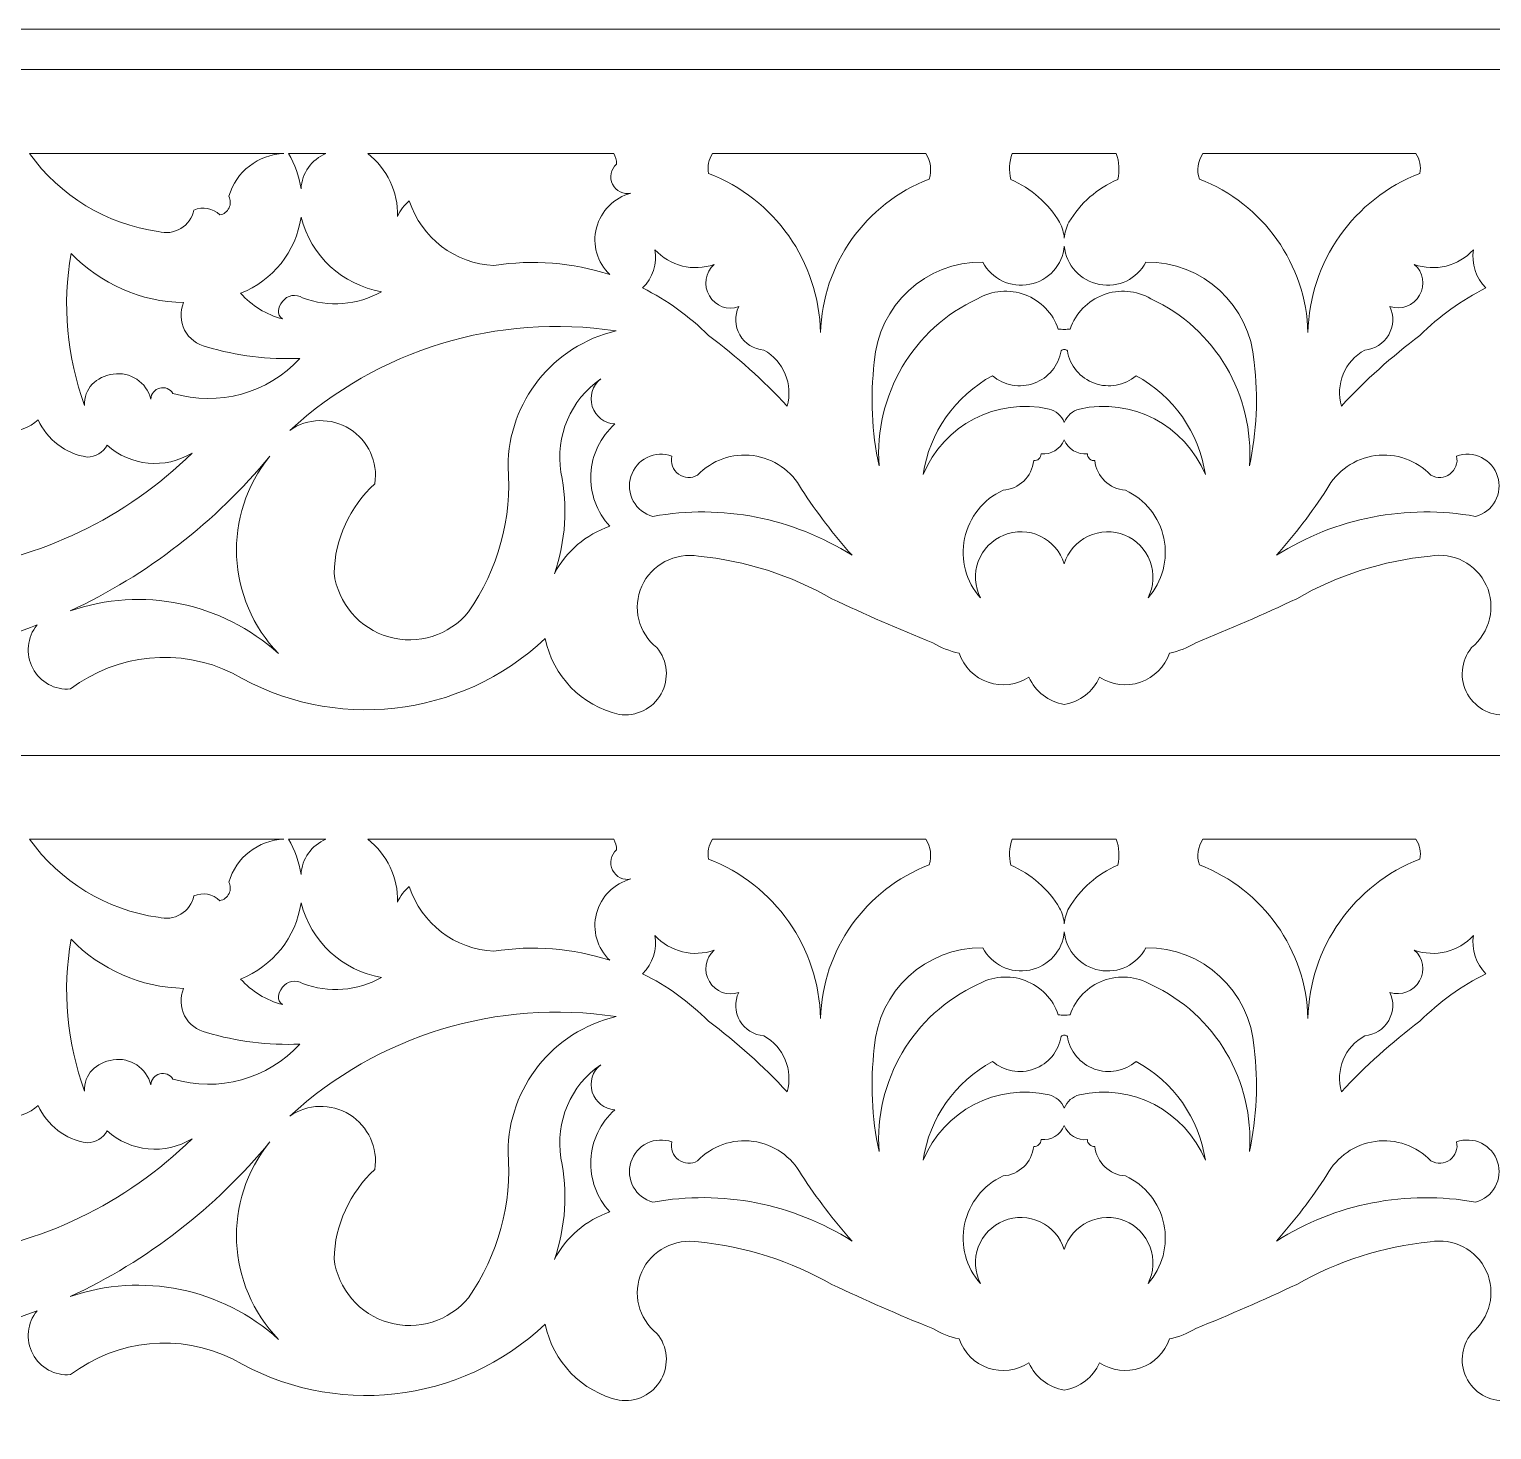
# Model space of a CAD drawing. Header units: millimetres. Extents: x 4330 to 4574, y 4046 to 4299.
# Drawn here: x 4380.7 to 4453.2, y 4098.1 to 4167.5 of the extents above; entities that cross this region are included whole.
import ezdxf

# ---------------------------------------------------------------- set-up
doc = ezdxf.new("R2010")
doc.units = ezdxf.units.MM
doc.header["$MEASUREMENT"] = 0
doc.layers.add('Layer 1', color=18, linetype='Continuous', true_color=0x000000)

msp = doc.modelspace()

# ---------------------------------------------------------------- linework, layer by layer
at = {"layer": 'Layer 1', "lineweight": 9}
for points, knots in [([(4330.04, 4167.536), (4330.04, 4167.536), (4574.04, 4167.536), (4574.04, 4167.536), (4574.04, 4167.536), (4574.04, 4045.536), (4574.04, 4045.536), (4574.04, 4045.536), (4330.04, 4045.536), (4330.04, 4045.536), (4330.04, 4045.536), (4330.04, 4167.536), (4330.04, 4167.536)], [0, 0, 0, 0, 0.25, 0.25, 0.25, 0.5, 0.5, 0.5, 0.75, 0.75, 0.75, 1, 1, 1, 1]), ([(4457.763, 4137.35), (4461.968, 4133.383), (4468.285, 4132.678), (4473.255, 4135.63), (4475.863, 4136.906), (4478.97, 4136.602), (4481.283, 4134.848), (4482.064, 4134.783), (4482.807, 4135.192), (4483.168, 4135.887), (4483.529, 4136.582), (4483.446, 4137.415), (4482.944, 4138.016), (4486.326, 4136.698), (4489.931, 4136.047), (4493.561, 4136.098), (4495.032, 4136.436), (4496.576, 4136.012), (4497.67, 4134.971), (4498.262, 4135.491), (4498.388, 4136.363), (4497.966, 4137.028), (4499.222, 4136.411), (4500.31, 4135.498), (4501.134, 4134.368), (4501.626, 4135.347), (4501.624, 4136.502), (4501.129, 4137.479), (4500.634, 4138.457), (4499.713, 4139.141), (4498.632, 4139.324), (4499.748, 4139.28), (4500.844, 4139.018), (4501.859, 4138.552), (4502.225, 4138.153), (4502.8, 4138.025), (4503.3, 4138.232), (4503.8, 4138.439), (4504.118, 4138.923), (4504.095, 4139.464), (4504.977, 4138.128), (4504.836, 4136.362), (4503.756, 4135.181), (4504.976, 4135.429), (4505.971, 4136.307), (4506.369, 4137.486), (4506.767, 4138.665), (4506.515, 4139.957), (4505.695, 4140.893), (4506.279, 4140.388), (4506.778, 4139.791), (4507.171, 4139.127), (4507.998, 4139.677), (4508.461, 4140.631), (4508.38, 4141.621), (4508.288, 4142.536), (4508.5, 4143.456), (4508.984, 4144.238), (4508.979, 4143.352), (4509.449, 4142.533), (4510.216, 4142.091), (4509.565, 4141.299), (4509.627, 4140.141), (4510.358, 4139.423), (4511.09, 4138.704), (4512.059, 4138.52), (4512.839, 4139.186), (4512.673, 4139.049), (4512.574, 4138.847), (4512.568, 4138.632), (4512.561, 4138.417), (4512.646, 4138.21), (4512.803, 4138.063), (4512.96, 4137.915), (4513.173, 4137.842), (4513.387, 4137.863), (4513.602, 4137.883), (4513.796, 4137.993), (4513.923, 4138.167), (4515.894, 4139.22), (4518.15, 4139.622), (4520.364, 4139.314), (4522.816, 4139.117), (4525.244, 4139.894), (4527.125, 4141.479), (4527.491, 4140.212), (4528.765, 4139.436), (4530.058, 4139.696), (4530.058, 4139.696), (4532.04, 4139.696), (4532.04, 4139.696), (4532.04, 4139.696), (4532.04, 4165.536), (4532.04, 4165.536), (4532.04, 4165.536), (4432.04, 4165.536), (4432.04, 4165.536), (4432.04, 4165.536), (4332.04, 4165.536), (4332.04, 4165.536), (4332.04, 4165.536), (4332.04, 4139.696), (4332.04, 4139.696), (4332.04, 4139.696), (4334.021, 4139.696), (4334.021, 4139.696), (4335.315, 4139.437), (4336.59, 4140.211), (4336.955, 4141.479), (4338.835, 4139.895), (4341.263, 4139.116), (4343.715, 4139.314), (4345.929, 4139.622), (4348.185, 4139.22), (4350.156, 4138.167), (4350.283, 4137.993), (4350.479, 4137.882), (4350.693, 4137.863), (4350.907, 4137.843), (4351.119, 4137.915), (4351.276, 4138.063), (4351.433, 4138.21), (4351.518, 4138.418), (4351.511, 4138.633), (4351.504, 4138.848), (4351.406, 4139.049), (4351.241, 4139.186), (4352.095, 4138.619), (4353.241, 4138.799), (4353.881, 4139.6), (4354.521, 4140.401), (4354.605, 4141.384), (4353.863, 4142.091), (4354.63, 4142.534), (4355.1, 4143.352), (4355.095, 4144.238), (4355.579, 4143.456), (4355.791, 4142.536), (4355.699, 4141.621), (4355.618, 4140.631), (4356.081, 4139.676), (4356.908, 4139.127), (4357.302, 4139.791), (4357.8, 4140.388), (4358.384, 4140.893), (4357.567, 4139.954), (4357.312, 4138.651), (4357.714, 4137.474), (4358.117, 4136.296), (4359.103, 4135.424), (4360.323, 4135.181), (4359.242, 4136.361), (4359.103, 4138.128), (4359.984, 4139.464), (4359.966, 4138.923), (4360.288, 4138.429), (4360.79, 4138.227), (4361.292, 4138.025), (4361.858, 4138.15), (4362.22, 4138.552), (4363.235, 4139.018), (4364.331, 4139.28), (4365.447, 4139.324), (4364.367, 4139.138), (4363.439, 4138.451), (4362.946, 4137.472), (4362.454, 4136.493), (4362.451, 4135.346), (4362.945, 4134.368), (4363.77, 4135.498), (4364.857, 4136.411), (4366.113, 4137.028), (4365.692, 4136.363), (4365.817, 4135.49), (4366.409, 4134.971), (4367.502, 4136.013), (4369.047, 4136.436), (4370.518, 4136.098), (4374.148, 4136.047), (4377.753, 4136.698), (4381.135, 4138.016), (4380.638, 4137.411), (4380.552, 4136.567), (4380.918, 4135.875), (4381.284, 4135.183), (4382.016, 4134.777), (4382.796, 4134.848), (4385.108, 4136.603), (4388.216, 4136.904), (4390.824, 4135.63), (4395.797, 4132.682), (4402.114, 4133.379), (4406.316, 4137.35), (4406.694, 4135.482), (4408.126, 4134.008), (4409.982, 4133.58), (4410.819, 4133.458), (4411.645, 4133.865), (4412.057, 4134.603), (4412.47, 4135.342), (4412.394, 4136.245), (4411.851, 4136.893), (4410.937, 4137.621), (4410.629, 4138.874), (4411.102, 4139.942), (4411.575, 4141.01), (4412.758, 4141.615), (4413.911, 4141.427), (4416.237, 4141.202), (4418.49, 4140.484), (4420.516, 4139.32), (4422.163, 4138.543), (4423.831, 4137.814), (4425.52, 4137.133), (4425.926, 4136.892), (4426.368, 4136.718), (4426.829, 4136.617), (4427.061, 4135.94), (4427.594, 4135.408), (4428.272, 4135.177), (4428.95, 4134.946), (4429.692, 4135.039), (4430.29, 4135.433), (4430.609, 4134.716), (4431.266, 4134.209), (4432.04, 4134.083), (4432.813, 4134.209), (4433.471, 4134.716), (4433.789, 4135.433), (4434.388, 4135.04), (4435.135, 4134.946), (4435.812, 4135.179), (4436.489, 4135.411), (4437.019, 4135.939), (4437.25, 4136.617), (4437.711, 4136.718), (4438.153, 4136.892), (4438.559, 4137.133), (4440.248, 4137.814), (4441.916, 4138.543), (4443.563, 4139.32), (4445.589, 4140.484), (4447.842, 4141.202), (4450.168, 4141.427), (4451.317, 4141.637), (4452.463, 4141.045), (4452.957, 4139.986), (4453.45, 4138.927), (4453.128, 4137.638), (4452.228, 4136.893), (4451.69, 4136.24), (4451.612, 4135.323), (4452.03, 4134.588), (4452.449, 4133.853), (4453.261, 4133.45), (4454.097, 4133.58), (4455.953, 4134.009), (4457.387, 4135.482), (4457.763, 4137.35)], [0, 0, 0, 0, 0.011628, 0.011628, 0.011628, 0.023256, 0.023256, 0.023256, 0.034884, 0.034884, 0.034884, 0.046512, 0.046512, 0.046512, 0.05814, 0.05814, 0.05814, 0.069767, 0.069767, 0.069767, 0.081395, 0.081395, 0.081395, 0.093023, 0.093023, 0.093023, 0.104651, 0.104651, 0.104651, 0.116279, 0.116279, 0.116279, 0.127907, 0.127907, 0.127907, 0.139535, 0.139535, 0.139535, 0.151163, 0.151163, 0.151163, 0.162791, 0.162791, 0.162791, 0.174419, 0.174419, 0.174419, 0.186047, 0.186047, 0.186047, 0.197674, 0.197674, 0.197674, 0.209302, 0.209302, 0.209302, 0.22093, 0.22093, 0.22093, 0.232558, 0.232558, 0.232558, 0.244186, 0.244186, 0.244186, 0.255814, 0.255814, 0.255814, 0.267442, 0.267442, 0.267442, 0.27907, 0.27907, 0.27907, 0.290698, 0.290698, 0.290698, 0.302326, 0.302326, 0.302326, 0.313953, 0.313953, 0.313953, 0.325581, 0.325581, 0.325581, 0.337209, 0.337209, 0.337209, 0.348837, 0.348837, 0.348837, 0.360465, 0.360465, 0.360465, 0.372093, 0.372093, 0.372093, 0.383721, 0.383721, 0.383721, 0.395349, 0.395349, 0.395349, 0.406977, 0.406977, 0.406977, 0.418605, 0.418605, 0.418605, 0.430233, 0.430233, 0.430233, 0.44186, 0.44186, 0.44186, 0.453488, 0.453488, 0.453488, 0.465116, 0.465116, 0.465116, 0.476744, 0.476744, 0.476744, 0.488372, 0.488372, 0.488372, 0.5, 0.5, 0.5, 0.511628, 0.511628, 0.511628, 0.523256, 0.523256, 0.523256, 0.534884, 0.534884, 0.534884, 0.546512, 0.546512, 0.546512, 0.55814, 0.55814, 0.55814, 0.569767, 0.569767, 0.569767, 0.581395, 0.581395, 0.581395, 0.593023, 0.593023, 0.593023, 0.604651, 0.604651, 0.604651, 0.616279, 0.616279, 0.616279, 0.627907, 0.627907, 0.627907, 0.639535, 0.639535, 0.639535, 0.651163, 0.651163, 0.651163, 0.662791, 0.662791, 0.662791, 0.674419, 0.674419, 0.674419, 0.686047, 0.686047, 0.686047, 0.697674, 0.697674, 0.697674, 0.709302, 0.709302, 0.709302, 0.72093, 0.72093, 0.72093, 0.732558, 0.732558, 0.732558, 0.744186, 0.744186, 0.744186, 0.755814, 0.755814, 0.755814, 0.767442, 0.767442, 0.767442, 0.77907, 0.77907, 0.77907, 0.790698, 0.790698, 0.790698, 0.802326, 0.802326, 0.802326, 0.813953, 0.813953, 0.813953, 0.825581, 0.825581, 0.825581, 0.837209, 0.837209, 0.837209, 0.848837, 0.848837, 0.848837, 0.860465, 0.860465, 0.860465, 0.872093, 0.872093, 0.872093, 0.883721, 0.883721, 0.883721, 0.895349, 0.895349, 0.895349, 0.906977, 0.906977, 0.906977, 0.918605, 0.918605, 0.918605, 0.930233, 0.930233, 0.930233, 0.94186, 0.94186, 0.94186, 0.953488, 0.953488, 0.953488, 0.965116, 0.965116, 0.965116, 0.976744, 0.976744, 0.976744, 0.988372, 0.988372, 0.988372, 1, 1, 1, 1]), ([(4387.142, 4157.51), (4384.575, 4157.873), (4382.268, 4159.274), (4380.759, 4161.382), (4380.759, 4161.382), (4393.364, 4161.382), (4393.364, 4161.382), (4392.093, 4161.332), (4390.997, 4160.478), (4390.64, 4159.258), (4390.732, 4159.079), (4390.735, 4158.867), (4390.647, 4158.685), (4390.559, 4158.503), (4390.39, 4158.373), (4390.192, 4158.334), (4389.854, 4158.67), (4389.345, 4158.765), (4388.91, 4158.571), (4388.825, 4158.191), (4388.588, 4157.863), (4388.254, 4157.662), (4387.92, 4157.462), (4387.517, 4157.407), (4387.142, 4157.51)], [0, 0, 0, 0, 0.125, 0.125, 0.125, 0.25, 0.25, 0.25, 0.375, 0.375, 0.375, 0.5, 0.5, 0.5, 0.625, 0.625, 0.625, 0.75, 0.75, 0.75, 0.875, 0.875, 0.875, 1, 1, 1, 1]), ([(4394.217, 4159.633), (4394.125, 4160.251), (4393.915, 4160.845), (4393.596, 4161.382), (4393.596, 4161.382), (4395.45, 4161.382), (4395.45, 4161.382), (4394.739, 4161.081), (4394.261, 4160.404), (4394.217, 4159.633)], [0, 0, 0, 0, 0.333333, 0.333333, 0.333333, 0.666667, 0.666667, 0.666667, 1, 1, 1, 1]), ([(4409.514, 4155.378), (4407.665, 4155.981), (4405.699, 4156.136), (4403.779, 4155.829), (4401.851, 4155.922), (4400.18, 4157.199), (4399.583, 4159.034), (4399.327, 4158.831), (4399.128, 4158.566), (4399.004, 4158.265), (4399.022, 4159.477), (4398.477, 4160.629), (4397.526, 4161.382), (4397.526, 4161.382), (4409.72, 4161.382), (4409.72, 4161.382), (4409.8, 4161.218), (4409.846, 4161.039), (4409.857, 4160.857), (4409.568, 4160.607), (4409.486, 4160.193), (4409.657, 4159.852), (4409.829, 4159.511), (4410.194, 4159.327), (4410.567, 4159.409), (4409.729, 4159.191), (4409.075, 4158.536), (4408.858, 4157.698), (4408.641, 4156.859), (4408.888, 4155.976), (4409.514, 4155.378)], [0, 0, 0, 0, 0.1, 0.1, 0.1, 0.2, 0.2, 0.2, 0.3, 0.3, 0.3, 0.4, 0.4, 0.4, 0.5, 0.5, 0.5, 0.6, 0.6, 0.6, 0.7, 0.7, 0.7, 0.8, 0.8, 0.8, 0.9, 0.9, 0.9, 1, 1, 1, 1]), ([(4419.962, 4152.502), (4419.881, 4156.016), (4417.691, 4159.133), (4414.41, 4160.396), (4414.35, 4160.738), (4414.421, 4161.09), (4414.608, 4161.382), (4414.608, 4161.382), (4425.18, 4161.382), (4425.18, 4161.382), (4425.422, 4161.004), (4425.483, 4160.536), (4425.345, 4160.108), (4422.178, 4158.891), (4420.055, 4155.893), (4419.962, 4152.502)], [0, 0, 0, 0, 0.2, 0.2, 0.2, 0.4, 0.4, 0.4, 0.6, 0.6, 0.6, 0.8, 0.8, 0.8, 1, 1, 1, 1]), ([(4432.04, 4157.181), (4432.015, 4157.456), (4431.937, 4157.724), (4431.811, 4157.969), (4431.249, 4158.916), (4430.402, 4159.66), (4429.39, 4160.093), (4429.285, 4160.521), (4429.312, 4160.97), (4429.466, 4161.382), (4429.466, 4161.382), (4432.04, 4161.382), (4432.04, 4161.382), (4432.04, 4161.382), (4434.613, 4161.382), (4434.613, 4161.382), (4434.767, 4160.97), (4434.794, 4160.521), (4434.689, 4160.093), (4433.677, 4159.66), (4432.83, 4158.917), (4432.268, 4157.969), (4432.142, 4157.724), (4432.064, 4157.456), (4432.04, 4157.181)], [0, 0, 0, 0, 0.125, 0.125, 0.125, 0.25, 0.25, 0.25, 0.375, 0.375, 0.375, 0.5, 0.5, 0.5, 0.625, 0.625, 0.625, 0.75, 0.75, 0.75, 0.875, 0.875, 0.875, 1, 1, 1, 1]), ([(4444.117, 4152.502), (4444.022, 4155.893), (4441.901, 4158.892), (4438.734, 4160.108), (4438.596, 4160.536), (4438.657, 4161.004), (4438.9, 4161.382), (4438.9, 4161.382), (4449.471, 4161.382), (4449.471, 4161.382), (4449.659, 4161.09), (4449.729, 4160.738), (4449.669, 4160.396), (4446.389, 4159.131), (4444.196, 4156.016), (4444.117, 4152.502)], [0, 0, 0, 0, 0.2, 0.2, 0.2, 0.4, 0.4, 0.4, 0.6, 0.6, 0.6, 0.8, 0.8, 0.8, 1, 1, 1, 1]), ([(4393.296, 4153.184), (4392.495, 4153.393), (4391.774, 4153.834), (4391.222, 4154.451), (4392.823, 4155.083), (4393.965, 4156.52), (4394.217, 4158.223), (4394.704, 4156.312), (4396.265, 4154.866), (4398.207, 4154.528), (4397.012, 4153.859), (4395.582, 4153.749), (4394.297, 4154.226), (4393.968, 4154.443), (4393.527, 4154.363), (4393.296, 4154.043), (4393.066, 4153.723), (4392.986, 4153.427), (4393.296, 4153.184)], [0, 0, 0, 0, 0.166667, 0.166667, 0.166667, 0.333333, 0.333333, 0.333333, 0.5, 0.5, 0.5, 0.666667, 0.666667, 0.666667, 0.833333, 0.833333, 0.833333, 1, 1, 1, 1]), ([(4441.218, 4145.901), (4441.468, 4149.409), (4439.527, 4152.704), (4436.334, 4154.18), (4435.618, 4154.595), (4434.753, 4154.667), (4433.977, 4154.376), (4433.202, 4154.085), (4432.6, 4153.466), (4432.334, 4152.682), (4432.236, 4152.667), (4432.138, 4152.662), (4432.04, 4152.666), (4431.941, 4152.662), (4431.843, 4152.667), (4431.745, 4152.682), (4431.478, 4153.465), (4430.873, 4154.088), (4430.097, 4154.378), (4429.321, 4154.668), (4428.461, 4154.597), (4427.745, 4154.18), (4424.553, 4152.702), (4422.609, 4149.409), (4422.861, 4145.901), (4422.498, 4147.587), (4422.419, 4149.323), (4422.627, 4151.035), (4422.821, 4153.848), (4425.178, 4156.024), (4427.997, 4156.002), (4428.443, 4155.157), (4429.392, 4154.706), (4430.329, 4154.897), (4431.265, 4155.088), (4431.96, 4155.842), (4432.04, 4156.794), (4432.133, 4155.843), (4432.842, 4155.068), (4433.781, 4154.891), (4434.72, 4154.714), (4435.649, 4155.15), (4436.082, 4156.002), (4438.902, 4156.027), (4441.255, 4153.848), (4441.452, 4151.035), (4441.66, 4149.323), (4441.581, 4147.587), (4441.218, 4145.901)], [0, 0, 0, 0, 0.0625, 0.0625, 0.0625, 0.125, 0.125, 0.125, 0.1875, 0.1875, 0.1875, 0.25, 0.25, 0.25, 0.3125, 0.3125, 0.3125, 0.375, 0.375, 0.375, 0.4375, 0.4375, 0.4375, 0.5, 0.5, 0.5, 0.5625, 0.5625, 0.5625, 0.625, 0.625, 0.625, 0.6875, 0.6875, 0.6875, 0.75, 0.75, 0.75, 0.8125, 0.8125, 0.8125, 0.875, 0.875, 0.875, 0.9375, 0.9375, 0.9375, 1, 1, 1, 1]), ([(4383.493, 4148.887), (4382.608, 4151.297), (4382.376, 4153.899), (4382.821, 4156.427), (4384.284, 4154.907), (4386.289, 4154.031), (4388.399, 4153.991), (4388.209, 4153.552), (4388.227, 4153.051), (4388.447, 4152.626), (4388.667, 4152.202), (4389.063, 4151.899), (4389.531, 4151.801), (4391.03, 4151.354), (4392.593, 4151.16), (4394.157, 4151.227), (4392.567, 4149.493), (4390.123, 4148.82), (4387.87, 4149.494), (4387.732, 4149.716), (4387.466, 4149.822), (4387.214, 4149.755), (4386.962, 4149.688), (4386.784, 4149.471), (4386.775, 4149.211), (4386.565, 4150.044), (4385.755, 4150.581), (4384.906, 4150.451), (4384.056, 4150.321), (4383.444, 4149.745), (4383.493, 4148.887)], [0, 0, 0, 0, 0.1, 0.1, 0.1, 0.2, 0.2, 0.2, 0.3, 0.3, 0.3, 0.4, 0.4, 0.4, 0.5, 0.5, 0.5, 0.6, 0.6, 0.6, 0.7, 0.7, 0.7, 0.8, 0.8, 0.8, 0.9, 0.9, 0.9, 1, 1, 1, 1]), ([(4418.306, 4148.86), (4417.118, 4150.144), (4415.814, 4151.315), (4414.412, 4152.36), (4413.459, 4153.32), (4412.353, 4154.116), (4411.14, 4154.715), (4411.643, 4155.21), (4411.873, 4155.919), (4411.755, 4156.614), (4412.497, 4155.8), (4413.655, 4155.511), (4414.692, 4155.883), (4414.247, 4155.488), (4414.147, 4154.832), (4414.455, 4154.323), (4414.762, 4153.814), (4415.348, 4153.582), (4415.905, 4153.792), (4415.693, 4153.342), (4415.715, 4152.817), (4415.964, 4152.387), (4416.213, 4151.957), (4416.654, 4151.677), (4417.149, 4151.637), (4418.135, 4151.096), (4418.615, 4149.942), (4418.306, 4148.86)], [0, 0, 0, 0, 0.111111, 0.111111, 0.111111, 0.222222, 0.222222, 0.222222, 0.333333, 0.333333, 0.333333, 0.444444, 0.444444, 0.444444, 0.555556, 0.555556, 0.555556, 0.666667, 0.666667, 0.666667, 0.777778, 0.777778, 0.777778, 0.888889, 0.888889, 0.888889, 1, 1, 1, 1]), ([(4445.773, 4148.86), (4445.464, 4149.942), (4445.945, 4151.095), (4446.93, 4151.637), (4447.425, 4151.678), (4447.869, 4151.96), (4448.117, 4152.39), (4448.365, 4152.821), (4448.388, 4153.343), (4448.174, 4153.792), (4448.738, 4153.601), (4449.357, 4153.841), (4449.646, 4154.36), (4449.936, 4154.88), (4449.846, 4155.504), (4449.387, 4155.883), (4450.425, 4155.511), (4451.583, 4155.799), (4452.324, 4156.614), (4452.207, 4155.919), (4452.436, 4155.21), (4452.939, 4154.715), (4451.726, 4154.116), (4450.62, 4153.32), (4449.667, 4152.36), (4448.265, 4151.315), (4446.961, 4150.144), (4445.773, 4148.86)], [0, 0, 0, 0, 0.111111, 0.111111, 0.111111, 0.222222, 0.222222, 0.222222, 0.333333, 0.333333, 0.333333, 0.444444, 0.444444, 0.444444, 0.555556, 0.555556, 0.555556, 0.666667, 0.666667, 0.666667, 0.777778, 0.777778, 0.777778, 0.888889, 0.888889, 0.888889, 1, 1, 1, 1]), ([(4402.513, 4138.662), (4401.559, 4137.499), (4400.007, 4137.014), (4398.561, 4137.426), (4397.115, 4137.838), (4396.048, 4139.094), (4395.85, 4140.584), (4395.9, 4142.274), (4396.63, 4143.873), (4397.874, 4145.017), (4398.039, 4146.091), (4397.547, 4147.158), (4396.624, 4147.731), (4395.701, 4148.303), (4394.542, 4148.279), (4393.654, 4147.655), (4398.015, 4151.667), (4403.968, 4153.481), (4409.827, 4152.589), (4406.703, 4151.857), (4404.49, 4149.083), (4404.475, 4145.875), (4404.68, 4143.316), (4403.986, 4140.764), (4402.513, 4138.662)], [0, 0, 0, 0, 0.125, 0.125, 0.125, 0.25, 0.25, 0.25, 0.375, 0.375, 0.375, 0.5, 0.5, 0.5, 0.625, 0.625, 0.625, 0.75, 0.75, 0.75, 0.875, 0.875, 0.875, 1, 1, 1, 1]), ([(4425.046, 4145.471), (4425.356, 4147.553), (4426.63, 4149.369), (4428.482, 4150.37), (4429.052, 4149.881), (4429.842, 4149.739), (4430.548, 4149.996), (4431.253, 4150.254), (4431.764, 4150.863), (4431.886, 4151.605), (4431.927, 4151.645), (4431.982, 4151.667), (4432.04, 4151.667), (4432.097, 4151.667), (4432.152, 4151.645), (4432.193, 4151.605), (4432.318, 4150.864), (4432.832, 4150.248), (4433.539, 4149.993), (4434.246, 4149.739), (4435.029, 4149.879), (4435.597, 4150.37), (4437.449, 4149.369), (4438.723, 4147.553), (4439.033, 4145.471), (4438.016, 4147.925), (4435.387, 4149.295), (4432.794, 4148.717), (4432.453, 4148.626), (4432.175, 4148.383), (4432.04, 4148.057), (4431.904, 4148.383), (4431.626, 4148.627), (4431.285, 4148.717), (4428.692, 4149.293), (4426.061, 4147.926), (4425.046, 4145.471)], [0, 0, 0, 0, 0.083333, 0.083333, 0.083333, 0.166667, 0.166667, 0.166667, 0.25, 0.25, 0.25, 0.333333, 0.333333, 0.333333, 0.416667, 0.416667, 0.416667, 0.5, 0.5, 0.5, 0.583333, 0.583333, 0.583333, 0.666667, 0.666667, 0.666667, 0.75, 0.75, 0.75, 0.833333, 0.833333, 0.833333, 0.916667, 0.916667, 0.916667, 1, 1, 1, 1]), ([(4406.771, 4140.554), (4407.331, 4142.17), (4407.444, 4143.907), (4407.098, 4145.582), (4406.807, 4147.374), (4407.575, 4149.174), (4409.069, 4150.206), (4408.659, 4149.884), (4408.493, 4149.342), (4408.651, 4148.845), (4408.809, 4148.349), (4409.248, 4148.003), (4409.768, 4147.977), (4409.054, 4147.342), (4408.626, 4146.446), (4408.58, 4145.492), (4408.535, 4144.538), (4408.872, 4143.609), (4409.523, 4142.909), (4408.336, 4142.508), (4407.35, 4141.665), (4406.771, 4140.554)], [0, 0, 0, 0, 0.142857, 0.142857, 0.142857, 0.285714, 0.285714, 0.285714, 0.428571, 0.428571, 0.428571, 0.571429, 0.571429, 0.571429, 0.714286, 0.714286, 0.714286, 0.857143, 0.857143, 0.857143, 1, 1, 1, 1]), ([(4376.738, 4140.725), (4375.788, 4140.681), (4374.903, 4141.205), (4374.486, 4142.059), (4374.068, 4142.913), (4374.207, 4143.946), (4374.825, 4144.669), (4375.072, 4144.942), (4375.175, 4145.316), (4375.103, 4145.677), (4375.03, 4146.038), (4374.792, 4146.342), (4374.458, 4146.498), (4375.365, 4147.282), (4376.715, 4147.266), (4377.604, 4146.463), (4378.094, 4146.937), (4378.286, 4147.641), (4378.104, 4148.298), (4378.929, 4147.419), (4380.307, 4147.369), (4381.191, 4148.189), (4381.629, 4147.197), (4382.542, 4146.499), (4383.614, 4146.337), (4384.028, 4146.335), (4384.409, 4146.563), (4384.602, 4146.929), (4385.767, 4145.883), (4387.477, 4145.722), (4388.815, 4146.536), (4385.542, 4143.319), (4381.294, 4141.276), (4376.738, 4140.725)], [0, 0, 0, 0, 0.090909, 0.090909, 0.090909, 0.181818, 0.181818, 0.181818, 0.272727, 0.272727, 0.272727, 0.363636, 0.363636, 0.363636, 0.454545, 0.454545, 0.454545, 0.545455, 0.545455, 0.545455, 0.636364, 0.636364, 0.636364, 0.727273, 0.727273, 0.727273, 0.818182, 0.818182, 0.818182, 0.909091, 0.909091, 0.909091, 1, 1, 1, 1]), ([(4421.523, 4141.468), (4418.591, 4143.327), (4415.071, 4144.016), (4411.655, 4143.396), (4411.242, 4143.505), (4410.891, 4143.779), (4410.684, 4144.154), (4410.478, 4144.528), (4410.434, 4144.973), (4410.563, 4145.381), (4410.691, 4145.789), (4410.981, 4146.127), (4411.365, 4146.315), (4411.748, 4146.504), (4412.195, 4146.527), (4412.596, 4146.38), (4412.521, 4146.045), (4412.65, 4145.698), (4412.926, 4145.494), (4413.203, 4145.291), (4413.568, 4145.268), (4413.865, 4145.44), (4414.574, 4146.184), (4415.597, 4146.544), (4416.616, 4146.408), (4417.636, 4146.272), (4418.532, 4145.649), (4419.021, 4144.745), (4419.774, 4143.593), (4420.61, 4142.498), (4421.523, 4141.468)], [0, 0, 0, 0, 0.1, 0.1, 0.1, 0.2, 0.2, 0.2, 0.3, 0.3, 0.3, 0.4, 0.4, 0.4, 0.5, 0.5, 0.5, 0.6, 0.6, 0.6, 0.7, 0.7, 0.7, 0.8, 0.8, 0.8, 0.9, 0.9, 0.9, 1, 1, 1, 1]), ([(4436.191, 4139.359), (4436.479, 4139.921), (4436.518, 4140.578), (4436.298, 4141.17), (4436.078, 4141.762), (4435.622, 4142.233), (4435.038, 4142.47), (4434.453, 4142.708), (4433.795, 4142.689), (4433.225, 4142.418), (4432.654, 4142.147), (4432.225, 4141.653), (4432.04, 4141.049), (4431.853, 4141.652), (4431.422, 4142.149), (4430.851, 4142.419), (4430.281, 4142.689), (4429.626, 4142.708), (4429.042, 4142.47), (4428.457, 4142.232), (4427.999, 4141.759), (4427.78, 4141.167), (4427.561, 4140.575), (4427.599, 4139.921), (4427.888, 4139.359), (4427.173, 4140.161), (4426.881, 4141.253), (4427.1, 4142.304), (4427.318, 4143.355), (4428.03, 4144.244), (4429.005, 4144.693), (4429.8, 4144.751), (4430.44, 4145.367), (4430.526, 4146.159), (4430.62, 4146.151), (4430.713, 4146.182), (4430.783, 4146.246), (4430.853, 4146.309), (4430.893, 4146.399), (4430.892, 4146.493), (4431.386, 4146.45), (4431.85, 4146.73), (4432.04, 4147.188), (4432.23, 4146.73), (4432.694, 4146.449), (4433.187, 4146.493), (4433.187, 4146.399), (4433.227, 4146.309), (4433.296, 4146.245), (4433.366, 4146.182), (4433.459, 4146.15), (4433.553, 4146.159), (4433.64, 4145.367), (4434.279, 4144.75), (4435.074, 4144.693), (4436.05, 4144.246), (4436.757, 4143.363), (4436.978, 4142.312), (4437.199, 4141.261), (4436.904, 4140.162), (4436.191, 4139.359)], [0, 0, 0, 0, 0.05, 0.05, 0.05, 0.1, 0.1, 0.1, 0.15, 0.15, 0.15, 0.2, 0.2, 0.2, 0.25, 0.25, 0.25, 0.3, 0.3, 0.3, 0.35, 0.35, 0.35, 0.4, 0.4, 0.4, 0.45, 0.45, 0.45, 0.5, 0.5, 0.5, 0.55, 0.55, 0.55, 0.6, 0.6, 0.6, 0.65, 0.65, 0.65, 0.7, 0.7, 0.7, 0.75, 0.75, 0.75, 0.8, 0.8, 0.8, 0.85, 0.85, 0.85, 0.9, 0.9, 0.9, 0.95, 0.95, 0.95, 1, 1, 1, 1]), ([(4442.557, 4141.468), (4443.469, 4142.498), (4444.305, 4143.593), (4445.058, 4144.745), (4445.545, 4145.651), (4446.436, 4146.268), (4447.455, 4146.407), (4448.474, 4146.545), (4449.503, 4146.182), (4450.214, 4145.44), (4450.512, 4145.27), (4450.882, 4145.293), (4451.157, 4145.498), (4451.432, 4145.703), (4451.561, 4146.046), (4451.483, 4146.38), (4451.884, 4146.528), (4452.328, 4146.505), (4452.712, 4146.316), (4453.096, 4146.128), (4453.387, 4145.789), (4453.516, 4145.381), (4453.645, 4144.973), (4453.602, 4144.53), (4453.396, 4144.156), (4453.19, 4143.781), (4452.837, 4143.506), (4452.424, 4143.396), (4449.008, 4144.015), (4445.487, 4143.328), (4442.557, 4141.468)], [0, 0, 0, 0, 0.1, 0.1, 0.1, 0.2, 0.2, 0.2, 0.3, 0.3, 0.3, 0.4, 0.4, 0.4, 0.5, 0.5, 0.5, 0.6, 0.6, 0.6, 0.7, 0.7, 0.7, 0.8, 0.8, 0.8, 0.9, 0.9, 0.9, 1, 1, 1, 1]), ([(4393.102, 4136.597), (4390.3, 4139.136), (4386.341, 4139.948), (4382.767, 4138.712), (4386.602, 4140.492), (4389.986, 4143.113), (4392.668, 4146.381), (4390.314, 4143.478), (4390.498, 4139.278), (4393.102, 4136.597)], [0, 0, 0, 0, 0.333333, 0.333333, 0.333333, 0.666667, 0.666667, 0.666667, 1, 1, 1, 1]), ([(4457.763, 4103.371), (4461.968, 4099.403), (4468.285, 4098.699), (4473.255, 4101.651), (4475.863, 4102.926), (4478.97, 4102.622), (4481.283, 4100.869), (4482.064, 4100.803), (4482.807, 4101.213), (4483.168, 4101.908), (4483.529, 4102.603), (4483.446, 4103.436), (4482.944, 4104.037), (4486.326, 4102.719), (4489.931, 4102.068), (4493.561, 4102.119), (4495.032, 4102.457), (4496.576, 4102.033), (4497.67, 4100.992), (4498.262, 4101.512), (4498.388, 4102.384), (4497.966, 4103.049), (4499.222, 4102.432), (4500.31, 4101.519), (4501.134, 4100.389), (4501.626, 4101.368), (4501.624, 4102.523), (4501.129, 4103.5), (4500.634, 4104.478), (4499.713, 4105.161), (4498.632, 4105.345), (4499.748, 4105.301), (4500.844, 4105.038), (4501.859, 4104.573), (4502.225, 4104.174), (4502.8, 4104.046), (4503.3, 4104.253), (4503.8, 4104.459), (4504.118, 4104.944), (4504.095, 4105.485), (4504.977, 4104.149), (4504.836, 4102.383), (4503.756, 4101.202), (4504.976, 4101.449), (4505.971, 4102.328), (4506.369, 4103.507), (4506.767, 4104.686), (4506.515, 4105.978), (4505.695, 4106.914), (4506.279, 4106.409), (4506.778, 4105.812), (4507.171, 4105.148), (4507.998, 4105.698), (4508.461, 4106.652), (4508.38, 4107.642), (4508.288, 4108.557), (4508.5, 4109.477), (4508.984, 4110.259), (4508.979, 4109.373), (4509.449, 4108.554), (4510.216, 4108.112), (4509.565, 4107.32), (4509.627, 4106.162), (4510.358, 4105.443), (4511.09, 4104.725), (4512.059, 4104.541), (4512.839, 4105.207), (4512.673, 4105.07), (4512.574, 4104.868), (4512.568, 4104.653), (4512.561, 4104.437), (4512.646, 4104.231), (4512.803, 4104.083), (4512.96, 4103.936), (4513.173, 4103.863), (4513.387, 4103.884), (4513.602, 4103.904), (4513.796, 4104.014), (4513.923, 4104.188), (4515.894, 4105.241), (4518.15, 4105.642), (4520.364, 4105.335), (4522.816, 4105.137), (4525.244, 4105.915), (4527.125, 4107.5), (4527.491, 4106.232), (4528.765, 4105.457), (4530.058, 4105.717), (4530.058, 4105.717), (4532.04, 4105.717), (4532.04, 4105.717), (4532.04, 4105.717), (4532.04, 4131.557), (4532.04, 4131.557), (4532.04, 4131.557), (4432.04, 4131.557), (4432.04, 4131.557), (4432.04, 4131.557), (4332.04, 4131.557), (4332.04, 4131.557), (4332.04, 4131.557), (4332.04, 4105.717), (4332.04, 4105.717), (4332.04, 4105.717), (4334.021, 4105.717), (4334.021, 4105.717), (4335.315, 4105.458), (4336.59, 4106.232), (4336.955, 4107.5), (4338.835, 4105.915), (4341.263, 4105.137), (4343.715, 4105.335), (4345.929, 4105.643), (4348.185, 4105.241), (4350.156, 4104.188), (4350.283, 4104.014), (4350.479, 4103.903), (4350.693, 4103.883), (4350.907, 4103.864), (4351.119, 4103.936), (4351.276, 4104.083), (4351.433, 4104.231), (4351.518, 4104.439), (4351.511, 4104.654), (4351.504, 4104.869), (4351.406, 4105.07), (4351.241, 4105.207), (4352.095, 4104.64), (4353.241, 4104.82), (4353.881, 4105.621), (4354.521, 4106.422), (4354.605, 4107.405), (4353.863, 4108.112), (4354.63, 4108.555), (4355.1, 4109.373), (4355.095, 4110.259), (4355.579, 4109.477), (4355.791, 4108.557), (4355.699, 4107.642), (4355.618, 4106.652), (4356.081, 4105.697), (4356.908, 4105.148), (4357.302, 4105.812), (4357.8, 4106.409), (4358.384, 4106.914), (4357.567, 4105.975), (4357.312, 4104.672), (4357.714, 4103.494), (4358.117, 4102.317), (4359.103, 4101.445), (4360.323, 4101.202), (4359.242, 4102.382), (4359.103, 4104.148), (4359.984, 4105.485), (4359.966, 4104.944), (4360.288, 4104.45), (4360.79, 4104.248), (4361.292, 4104.046), (4361.858, 4104.171), (4362.22, 4104.573), (4363.235, 4105.038), (4364.331, 4105.301), (4365.447, 4105.345), (4364.367, 4105.159), (4363.439, 4104.472), (4362.946, 4103.493), (4362.454, 4102.514), (4362.451, 4101.367), (4362.945, 4100.389), (4363.77, 4101.519), (4364.857, 4102.432), (4366.113, 4103.049), (4365.692, 4102.383), (4365.817, 4101.511), (4366.409, 4100.992), (4367.502, 4102.034), (4369.047, 4102.456), (4370.518, 4102.119), (4374.148, 4102.068), (4377.753, 4102.719), (4381.135, 4104.037), (4380.638, 4103.432), (4380.552, 4102.588), (4380.918, 4101.896), (4381.284, 4101.204), (4382.016, 4100.798), (4382.796, 4100.869), (4385.108, 4102.624), (4388.216, 4102.925), (4390.824, 4101.651), (4395.797, 4098.702), (4402.114, 4099.4), (4406.316, 4103.371), (4406.694, 4101.503), (4408.126, 4100.029), (4409.982, 4099.601), (4410.819, 4099.478), (4411.645, 4099.886), (4412.057, 4100.624), (4412.47, 4101.363), (4412.394, 4102.266), (4411.851, 4102.914), (4410.937, 4103.642), (4410.629, 4104.894), (4411.102, 4105.963), (4411.575, 4107.031), (4412.758, 4107.636), (4413.911, 4107.448), (4416.237, 4107.223), (4418.49, 4106.504), (4420.516, 4105.341), (4422.163, 4104.564), (4423.831, 4103.835), (4425.52, 4103.154), (4425.926, 4102.913), (4426.368, 4102.739), (4426.829, 4102.638), (4427.061, 4101.961), (4427.594, 4101.429), (4428.272, 4101.198), (4428.95, 4100.967), (4429.692, 4101.059), (4430.29, 4101.454), (4430.609, 4100.737), (4431.266, 4100.23), (4432.04, 4100.103), (4432.813, 4100.23), (4433.471, 4100.737), (4433.789, 4101.454), (4434.388, 4101.061), (4435.135, 4100.967), (4435.812, 4101.199), (4436.489, 4101.432), (4437.019, 4101.96), (4437.25, 4102.638), (4437.711, 4102.739), (4438.153, 4102.913), (4438.559, 4103.154), (4440.248, 4103.835), (4441.916, 4104.564), (4443.563, 4105.341), (4445.589, 4106.505), (4447.842, 4107.223), (4450.168, 4107.448), (4451.317, 4107.658), (4452.463, 4107.066), (4452.957, 4106.007), (4453.45, 4104.948), (4453.128, 4103.659), (4452.228, 4102.914), (4451.69, 4102.261), (4451.612, 4101.344), (4452.03, 4100.609), (4452.449, 4099.874), (4453.261, 4099.471), (4454.097, 4099.601), (4455.953, 4100.03), (4457.387, 4101.503), (4457.763, 4103.371)], [0, 0, 0, 0, 0.011628, 0.011628, 0.011628, 0.023256, 0.023256, 0.023256, 0.034884, 0.034884, 0.034884, 0.046512, 0.046512, 0.046512, 0.05814, 0.05814, 0.05814, 0.069767, 0.069767, 0.069767, 0.081395, 0.081395, 0.081395, 0.093023, 0.093023, 0.093023, 0.104651, 0.104651, 0.104651, 0.116279, 0.116279, 0.116279, 0.127907, 0.127907, 0.127907, 0.139535, 0.139535, 0.139535, 0.151163, 0.151163, 0.151163, 0.162791, 0.162791, 0.162791, 0.174419, 0.174419, 0.174419, 0.186047, 0.186047, 0.186047, 0.197674, 0.197674, 0.197674, 0.209302, 0.209302, 0.209302, 0.22093, 0.22093, 0.22093, 0.232558, 0.232558, 0.232558, 0.244186, 0.244186, 0.244186, 0.255814, 0.255814, 0.255814, 0.267442, 0.267442, 0.267442, 0.27907, 0.27907, 0.27907, 0.290698, 0.290698, 0.290698, 0.302326, 0.302326, 0.302326, 0.313953, 0.313953, 0.313953, 0.325581, 0.325581, 0.325581, 0.337209, 0.337209, 0.337209, 0.348837, 0.348837, 0.348837, 0.360465, 0.360465, 0.360465, 0.372093, 0.372093, 0.372093, 0.383721, 0.383721, 0.383721, 0.395349, 0.395349, 0.395349, 0.406977, 0.406977, 0.406977, 0.418605, 0.418605, 0.418605, 0.430233, 0.430233, 0.430233, 0.44186, 0.44186, 0.44186, 0.453488, 0.453488, 0.453488, 0.465116, 0.465116, 0.465116, 0.476744, 0.476744, 0.476744, 0.488372, 0.488372, 0.488372, 0.5, 0.5, 0.5, 0.511628, 0.511628, 0.511628, 0.523256, 0.523256, 0.523256, 0.534884, 0.534884, 0.534884, 0.546512, 0.546512, 0.546512, 0.55814, 0.55814, 0.55814, 0.569767, 0.569767, 0.569767, 0.581395, 0.581395, 0.581395, 0.593023, 0.593023, 0.593023, 0.604651, 0.604651, 0.604651, 0.616279, 0.616279, 0.616279, 0.627907, 0.627907, 0.627907, 0.639535, 0.639535, 0.639535, 0.651163, 0.651163, 0.651163, 0.662791, 0.662791, 0.662791, 0.674419, 0.674419, 0.674419, 0.686047, 0.686047, 0.686047, 0.697674, 0.697674, 0.697674, 0.709302, 0.709302, 0.709302, 0.72093, 0.72093, 0.72093, 0.732558, 0.732558, 0.732558, 0.744186, 0.744186, 0.744186, 0.755814, 0.755814, 0.755814, 0.767442, 0.767442, 0.767442, 0.77907, 0.77907, 0.77907, 0.790698, 0.790698, 0.790698, 0.802326, 0.802326, 0.802326, 0.813953, 0.813953, 0.813953, 0.825581, 0.825581, 0.825581, 0.837209, 0.837209, 0.837209, 0.848837, 0.848837, 0.848837, 0.860465, 0.860465, 0.860465, 0.872093, 0.872093, 0.872093, 0.883721, 0.883721, 0.883721, 0.895349, 0.895349, 0.895349, 0.906977, 0.906977, 0.906977, 0.918605, 0.918605, 0.918605, 0.930233, 0.930233, 0.930233, 0.94186, 0.94186, 0.94186, 0.953488, 0.953488, 0.953488, 0.965116, 0.965116, 0.965116, 0.976744, 0.976744, 0.976744, 0.988372, 0.988372, 0.988372, 1, 1, 1, 1]), ([(4387.142, 4123.53), (4384.575, 4123.894), (4382.268, 4125.295), (4380.759, 4127.403), (4380.759, 4127.403), (4393.364, 4127.403), (4393.364, 4127.403), (4392.093, 4127.353), (4390.997, 4126.499), (4390.64, 4125.279), (4390.732, 4125.1), (4390.735, 4124.887), (4390.647, 4124.706), (4390.559, 4124.524), (4390.39, 4124.394), (4390.192, 4124.355), (4389.854, 4124.691), (4389.345, 4124.785), (4388.91, 4124.592), (4388.825, 4124.212), (4388.588, 4123.884), (4388.254, 4123.683), (4387.92, 4123.483), (4387.517, 4123.428), (4387.142, 4123.53)], [0, 0, 0, 0, 0.125, 0.125, 0.125, 0.25, 0.25, 0.25, 0.375, 0.375, 0.375, 0.5, 0.5, 0.5, 0.625, 0.625, 0.625, 0.75, 0.75, 0.75, 0.875, 0.875, 0.875, 1, 1, 1, 1]), ([(4394.217, 4125.654), (4394.125, 4126.272), (4393.915, 4126.866), (4393.596, 4127.403), (4393.596, 4127.403), (4395.45, 4127.403), (4395.45, 4127.403), (4394.739, 4127.102), (4394.261, 4126.424), (4394.217, 4125.654)], [0, 0, 0, 0, 0.333333, 0.333333, 0.333333, 0.666667, 0.666667, 0.666667, 1, 1, 1, 1]), ([(4409.514, 4121.399), (4407.665, 4122.002), (4405.699, 4122.157), (4403.779, 4121.85), (4401.851, 4121.942), (4400.18, 4123.219), (4399.583, 4125.054), (4399.327, 4124.852), (4399.128, 4124.587), (4399.004, 4124.285), (4399.022, 4125.498), (4398.477, 4126.65), (4397.526, 4127.403), (4397.526, 4127.403), (4409.72, 4127.403), (4409.72, 4127.403), (4409.8, 4127.239), (4409.846, 4127.06), (4409.857, 4126.878), (4409.568, 4126.628), (4409.486, 4126.214), (4409.657, 4125.873), (4409.829, 4125.532), (4410.194, 4125.347), (4410.567, 4125.43), (4409.729, 4125.212), (4409.075, 4124.557), (4408.858, 4123.718), (4408.641, 4122.88), (4408.888, 4121.997), (4409.514, 4121.399)], [0, 0, 0, 0, 0.1, 0.1, 0.1, 0.2, 0.2, 0.2, 0.3, 0.3, 0.3, 0.4, 0.4, 0.4, 0.5, 0.5, 0.5, 0.6, 0.6, 0.6, 0.7, 0.7, 0.7, 0.8, 0.8, 0.8, 0.9, 0.9, 0.9, 1, 1, 1, 1]), ([(4419.962, 4118.522), (4419.881, 4122.037), (4417.691, 4125.154), (4414.41, 4126.417), (4414.35, 4126.759), (4414.421, 4127.111), (4414.608, 4127.403), (4414.608, 4127.403), (4425.18, 4127.403), (4425.18, 4127.403), (4425.422, 4127.025), (4425.483, 4126.557), (4425.345, 4126.129), (4422.178, 4124.912), (4420.055, 4121.914), (4419.962, 4118.522)], [0, 0, 0, 0, 0.2, 0.2, 0.2, 0.4, 0.4, 0.4, 0.6, 0.6, 0.6, 0.8, 0.8, 0.8, 1, 1, 1, 1]), ([(4432.04, 4123.202), (4432.015, 4123.477), (4431.937, 4123.745), (4431.811, 4123.99), (4431.249, 4124.937), (4430.402, 4125.681), (4429.39, 4126.114), (4429.285, 4126.542), (4429.312, 4126.991), (4429.466, 4127.403), (4429.466, 4127.403), (4432.04, 4127.403), (4432.04, 4127.403), (4432.04, 4127.403), (4434.613, 4127.403), (4434.613, 4127.403), (4434.767, 4126.991), (4434.794, 4126.542), (4434.689, 4126.114), (4433.677, 4125.681), (4432.83, 4124.937), (4432.268, 4123.99), (4432.142, 4123.745), (4432.064, 4123.477), (4432.04, 4123.202)], [0, 0, 0, 0, 0.125, 0.125, 0.125, 0.25, 0.25, 0.25, 0.375, 0.375, 0.375, 0.5, 0.5, 0.5, 0.625, 0.625, 0.625, 0.75, 0.75, 0.75, 0.875, 0.875, 0.875, 1, 1, 1, 1]), ([(4444.117, 4118.522), (4444.022, 4121.914), (4441.901, 4124.913), (4438.734, 4126.129), (4438.596, 4126.557), (4438.657, 4127.024), (4438.9, 4127.403), (4438.9, 4127.403), (4449.471, 4127.403), (4449.471, 4127.403), (4449.659, 4127.111), (4449.729, 4126.759), (4449.669, 4126.417), (4446.389, 4125.152), (4444.196, 4122.037), (4444.117, 4118.522)], [0, 0, 0, 0, 0.2, 0.2, 0.2, 0.4, 0.4, 0.4, 0.6, 0.6, 0.6, 0.8, 0.8, 0.8, 1, 1, 1, 1]), ([(4393.296, 4119.205), (4392.495, 4119.414), (4391.774, 4119.855), (4391.222, 4120.472), (4392.823, 4121.104), (4393.965, 4122.541), (4394.217, 4124.244), (4394.704, 4122.333), (4396.265, 4120.887), (4398.207, 4120.549), (4397.012, 4119.88), (4395.582, 4119.77), (4394.297, 4120.247), (4393.968, 4120.464), (4393.527, 4120.383), (4393.296, 4120.063), (4393.066, 4119.744), (4392.986, 4119.448), (4393.296, 4119.205)], [0, 0, 0, 0, 0.166667, 0.166667, 0.166667, 0.333333, 0.333333, 0.333333, 0.5, 0.5, 0.5, 0.666667, 0.666667, 0.666667, 0.833333, 0.833333, 0.833333, 1, 1, 1, 1]), ([(4418.306, 4114.881), (4417.118, 4116.165), (4415.814, 4117.336), (4414.412, 4118.381), (4413.459, 4119.341), (4412.353, 4120.137), (4411.14, 4120.736), (4411.643, 4121.231), (4411.873, 4121.94), (4411.755, 4122.635), (4412.497, 4121.82), (4413.655, 4121.531), (4414.692, 4121.904), (4414.247, 4121.509), (4414.147, 4120.853), (4414.455, 4120.344), (4414.762, 4119.834), (4415.348, 4119.603), (4415.905, 4119.812), (4415.693, 4119.363), (4415.715, 4118.838), (4415.964, 4118.408), (4416.213, 4117.978), (4416.654, 4117.698), (4417.149, 4117.658), (4418.135, 4117.117), (4418.615, 4115.963), (4418.306, 4114.881)], [0, 0, 0, 0, 0.111111, 0.111111, 0.111111, 0.222222, 0.222222, 0.222222, 0.333333, 0.333333, 0.333333, 0.444444, 0.444444, 0.444444, 0.555556, 0.555556, 0.555556, 0.666667, 0.666667, 0.666667, 0.777778, 0.777778, 0.777778, 0.888889, 0.888889, 0.888889, 1, 1, 1, 1]), ([(4441.218, 4111.922), (4441.468, 4115.43), (4439.527, 4118.725), (4436.334, 4120.201), (4435.618, 4120.616), (4434.753, 4120.688), (4433.977, 4120.397), (4433.202, 4120.105), (4432.6, 4119.487), (4432.334, 4118.702), (4432.236, 4118.688), (4432.138, 4118.683), (4432.04, 4118.687), (4431.941, 4118.683), (4431.843, 4118.688), (4431.745, 4118.702), (4431.478, 4119.486), (4430.873, 4120.109), (4430.097, 4120.399), (4429.321, 4120.688), (4428.461, 4120.617), (4427.745, 4120.201), (4424.553, 4118.723), (4422.609, 4115.43), (4422.861, 4111.922), (4422.498, 4113.608), (4422.419, 4115.344), (4422.627, 4117.056), (4422.821, 4119.869), (4425.178, 4122.045), (4427.997, 4122.023), (4428.443, 4121.177), (4429.392, 4120.727), (4430.329, 4120.918), (4431.265, 4121.109), (4431.96, 4121.863), (4432.04, 4122.815), (4432.133, 4121.864), (4432.842, 4121.089), (4433.781, 4120.912), (4434.72, 4120.735), (4435.649, 4121.171), (4436.082, 4122.023), (4438.902, 4122.048), (4441.255, 4119.869), (4441.452, 4117.056), (4441.66, 4115.344), (4441.581, 4113.608), (4441.218, 4111.922)], [0, 0, 0, 0, 0.0625, 0.0625, 0.0625, 0.125, 0.125, 0.125, 0.1875, 0.1875, 0.1875, 0.25, 0.25, 0.25, 0.3125, 0.3125, 0.3125, 0.375, 0.375, 0.375, 0.4375, 0.4375, 0.4375, 0.5, 0.5, 0.5, 0.5625, 0.5625, 0.5625, 0.625, 0.625, 0.625, 0.6875, 0.6875, 0.6875, 0.75, 0.75, 0.75, 0.8125, 0.8125, 0.8125, 0.875, 0.875, 0.875, 0.9375, 0.9375, 0.9375, 1, 1, 1, 1]), ([(4445.773, 4114.881), (4445.464, 4115.963), (4445.945, 4117.116), (4446.93, 4117.658), (4447.425, 4117.699), (4447.869, 4117.981), (4448.117, 4118.411), (4448.365, 4118.842), (4448.388, 4119.363), (4448.174, 4119.812), (4448.738, 4119.622), (4449.357, 4119.862), (4449.646, 4120.381), (4449.936, 4120.901), (4449.846, 4121.525), (4449.387, 4121.904), (4450.425, 4121.532), (4451.583, 4121.82), (4452.324, 4122.635), (4452.207, 4121.94), (4452.436, 4121.231), (4452.939, 4120.736), (4451.726, 4120.137), (4450.62, 4119.341), (4449.667, 4118.381), (4448.265, 4117.336), (4446.961, 4116.165), (4445.773, 4114.881)], [0, 0, 0, 0, 0.111111, 0.111111, 0.111111, 0.222222, 0.222222, 0.222222, 0.333333, 0.333333, 0.333333, 0.444444, 0.444444, 0.444444, 0.555556, 0.555556, 0.555556, 0.666667, 0.666667, 0.666667, 0.777778, 0.777778, 0.777778, 0.888889, 0.888889, 0.888889, 1, 1, 1, 1]), ([(4383.493, 4114.908), (4382.608, 4117.318), (4382.376, 4119.92), (4382.821, 4122.448), (4384.284, 4120.928), (4386.289, 4120.052), (4388.399, 4120.011), (4388.209, 4119.572), (4388.227, 4119.072), (4388.447, 4118.647), (4388.667, 4118.223), (4389.063, 4117.92), (4389.531, 4117.822), (4391.03, 4117.375), (4392.593, 4117.181), (4394.157, 4117.248), (4392.567, 4115.514), (4390.123, 4114.841), (4387.87, 4115.515), (4387.732, 4115.737), (4387.466, 4115.843), (4387.214, 4115.776), (4386.962, 4115.709), (4386.784, 4115.492), (4386.775, 4115.232), (4386.565, 4116.065), (4385.755, 4116.602), (4384.906, 4116.472), (4384.056, 4116.342), (4383.444, 4115.766), (4383.493, 4114.908)], [0, 0, 0, 0, 0.1, 0.1, 0.1, 0.2, 0.2, 0.2, 0.3, 0.3, 0.3, 0.4, 0.4, 0.4, 0.5, 0.5, 0.5, 0.6, 0.6, 0.6, 0.7, 0.7, 0.7, 0.8, 0.8, 0.8, 0.9, 0.9, 0.9, 1, 1, 1, 1]), ([(4402.513, 4104.682), (4401.559, 4103.52), (4400.007, 4103.035), (4398.561, 4103.447), (4397.115, 4103.859), (4396.048, 4105.115), (4395.85, 4106.605), (4395.9, 4108.295), (4396.63, 4109.894), (4397.874, 4111.038), (4398.039, 4112.111), (4397.547, 4113.179), (4396.624, 4113.752), (4395.701, 4114.324), (4394.542, 4114.3), (4393.654, 4113.676), (4398.015, 4117.688), (4403.968, 4119.502), (4409.827, 4118.61), (4406.703, 4117.878), (4404.49, 4115.104), (4404.475, 4111.896), (4404.68, 4109.337), (4403.986, 4106.785), (4402.513, 4104.682)], [0, 0, 0, 0, 0.125, 0.125, 0.125, 0.25, 0.25, 0.25, 0.375, 0.375, 0.375, 0.5, 0.5, 0.5, 0.625, 0.625, 0.625, 0.75, 0.75, 0.75, 0.875, 0.875, 0.875, 1, 1, 1, 1]), ([(4425.046, 4111.492), (4425.356, 4113.574), (4426.63, 4115.39), (4428.482, 4116.391), (4429.052, 4115.902), (4429.842, 4115.759), (4430.548, 4116.017), (4431.253, 4116.274), (4431.764, 4116.884), (4431.886, 4117.625), (4431.927, 4117.665), (4431.982, 4117.688), (4432.04, 4117.688), (4432.097, 4117.688), (4432.152, 4117.665), (4432.193, 4117.625), (4432.318, 4116.885), (4432.832, 4116.269), (4433.539, 4116.014), (4434.246, 4115.759), (4435.029, 4115.9), (4435.597, 4116.391), (4437.449, 4115.39), (4438.723, 4113.574), (4439.033, 4111.492), (4438.016, 4113.946), (4435.387, 4115.316), (4432.794, 4114.738), (4432.453, 4114.647), (4432.175, 4114.404), (4432.04, 4114.078), (4431.904, 4114.404), (4431.626, 4114.647), (4431.285, 4114.738), (4428.692, 4115.314), (4426.061, 4113.947), (4425.046, 4111.492)], [0, 0, 0, 0, 0.083333, 0.083333, 0.083333, 0.166667, 0.166667, 0.166667, 0.25, 0.25, 0.25, 0.333333, 0.333333, 0.333333, 0.416667, 0.416667, 0.416667, 0.5, 0.5, 0.5, 0.583333, 0.583333, 0.583333, 0.666667, 0.666667, 0.666667, 0.75, 0.75, 0.75, 0.833333, 0.833333, 0.833333, 0.916667, 0.916667, 0.916667, 1, 1, 1, 1]), ([(4406.771, 4106.575), (4407.331, 4108.191), (4407.444, 4109.928), (4407.098, 4111.602), (4406.807, 4113.394), (4407.575, 4115.195), (4409.069, 4116.227), (4408.659, 4115.905), (4408.493, 4115.363), (4408.651, 4114.866), (4408.809, 4114.369), (4409.248, 4114.024), (4409.768, 4113.998), (4409.054, 4113.363), (4408.626, 4112.467), (4408.58, 4111.513), (4408.535, 4110.559), (4408.872, 4109.63), (4409.523, 4108.93), (4408.336, 4108.529), (4407.35, 4107.686), (4406.771, 4106.575)], [0, 0, 0, 0, 0.142857, 0.142857, 0.142857, 0.285714, 0.285714, 0.285714, 0.428571, 0.428571, 0.428571, 0.571429, 0.571429, 0.571429, 0.714286, 0.714286, 0.714286, 0.857143, 0.857143, 0.857143, 1, 1, 1, 1]), ([(4376.738, 4106.746), (4375.788, 4106.702), (4374.903, 4107.226), (4374.486, 4108.08), (4374.068, 4108.934), (4374.207, 4109.967), (4374.825, 4110.689), (4375.072, 4110.962), (4375.175, 4111.337), (4375.103, 4111.698), (4375.03, 4112.059), (4374.792, 4112.363), (4374.458, 4112.519), (4375.365, 4113.303), (4376.715, 4113.287), (4377.604, 4112.484), (4378.094, 4112.958), (4378.286, 4113.662), (4378.104, 4114.319), (4378.929, 4113.44), (4380.307, 4113.39), (4381.191, 4114.21), (4381.629, 4113.218), (4382.542, 4112.52), (4383.614, 4112.358), (4384.028, 4112.356), (4384.409, 4112.584), (4384.602, 4112.95), (4385.767, 4111.903), (4387.477, 4111.743), (4388.815, 4112.557), (4385.542, 4109.34), (4381.294, 4107.296), (4376.738, 4106.746)], [0, 0, 0, 0, 0.090909, 0.090909, 0.090909, 0.181818, 0.181818, 0.181818, 0.272727, 0.272727, 0.272727, 0.363636, 0.363636, 0.363636, 0.454545, 0.454545, 0.454545, 0.545455, 0.545455, 0.545455, 0.636364, 0.636364, 0.636364, 0.727273, 0.727273, 0.727273, 0.818182, 0.818182, 0.818182, 0.909091, 0.909091, 0.909091, 1, 1, 1, 1]), ([(4436.191, 4105.38), (4436.479, 4105.942), (4436.518, 4106.599), (4436.298, 4107.191), (4436.078, 4107.782), (4435.622, 4108.253), (4435.038, 4108.491), (4434.453, 4108.728), (4433.795, 4108.71), (4433.225, 4108.439), (4432.654, 4108.168), (4432.225, 4107.673), (4432.04, 4107.07), (4431.853, 4107.673), (4431.422, 4108.17), (4430.851, 4108.44), (4430.281, 4108.71), (4429.626, 4108.729), (4429.042, 4108.491), (4428.457, 4108.253), (4427.999, 4107.78), (4427.78, 4107.188), (4427.561, 4106.596), (4427.599, 4105.942), (4427.888, 4105.38), (4427.173, 4106.181), (4426.881, 4107.274), (4427.1, 4108.325), (4427.318, 4109.376), (4428.03, 4110.265), (4429.005, 4110.714), (4429.8, 4110.772), (4430.44, 4111.388), (4430.526, 4112.18), (4430.62, 4112.171), (4430.713, 4112.203), (4430.783, 4112.266), (4430.853, 4112.33), (4430.893, 4112.42), (4430.892, 4112.514), (4431.386, 4112.471), (4431.85, 4112.751), (4432.04, 4113.208), (4432.23, 4112.751), (4432.694, 4112.47), (4433.187, 4112.514), (4433.187, 4112.42), (4433.227, 4112.33), (4433.296, 4112.266), (4433.366, 4112.203), (4433.459, 4112.171), (4433.553, 4112.18), (4433.64, 4111.388), (4434.279, 4110.771), (4435.074, 4110.714), (4436.05, 4110.267), (4436.757, 4109.383), (4436.978, 4108.333), (4437.199, 4107.282), (4436.904, 4106.183), (4436.191, 4105.38)], [0, 0, 0, 0, 0.05, 0.05, 0.05, 0.1, 0.1, 0.1, 0.15, 0.15, 0.15, 0.2, 0.2, 0.2, 0.25, 0.25, 0.25, 0.3, 0.3, 0.3, 0.35, 0.35, 0.35, 0.4, 0.4, 0.4, 0.45, 0.45, 0.45, 0.5, 0.5, 0.5, 0.55, 0.55, 0.55, 0.6, 0.6, 0.6, 0.65, 0.65, 0.65, 0.7, 0.7, 0.7, 0.75, 0.75, 0.75, 0.8, 0.8, 0.8, 0.85, 0.85, 0.85, 0.9, 0.9, 0.9, 0.95, 0.95, 0.95, 1, 1, 1, 1]), ([(4421.523, 4107.489), (4418.591, 4109.348), (4415.071, 4110.037), (4411.655, 4109.417), (4411.242, 4109.526), (4410.891, 4109.8), (4410.684, 4110.175), (4410.478, 4110.549), (4410.434, 4110.994), (4410.563, 4111.402), (4410.691, 4111.81), (4410.981, 4112.148), (4411.365, 4112.336), (4411.748, 4112.525), (4412.195, 4112.548), (4412.596, 4112.401), (4412.521, 4112.066), (4412.65, 4111.719), (4412.926, 4111.515), (4413.203, 4111.312), (4413.568, 4111.289), (4413.865, 4111.461), (4414.574, 4112.205), (4415.597, 4112.565), (4416.616, 4112.429), (4417.636, 4112.293), (4418.532, 4111.67), (4419.021, 4110.766), (4419.774, 4109.614), (4420.61, 4108.518), (4421.523, 4107.489)], [0, 0, 0, 0, 0.1, 0.1, 0.1, 0.2, 0.2, 0.2, 0.3, 0.3, 0.3, 0.4, 0.4, 0.4, 0.5, 0.5, 0.5, 0.6, 0.6, 0.6, 0.7, 0.7, 0.7, 0.8, 0.8, 0.8, 0.9, 0.9, 0.9, 1, 1, 1, 1]), ([(4442.557, 4107.489), (4443.469, 4108.518), (4444.305, 4109.614), (4445.058, 4110.766), (4445.545, 4111.671), (4446.436, 4112.289), (4447.455, 4112.428), (4448.474, 4112.566), (4449.503, 4112.203), (4450.214, 4111.461), (4450.512, 4111.291), (4450.882, 4111.314), (4451.157, 4111.519), (4451.432, 4111.724), (4451.561, 4112.067), (4451.483, 4112.401), (4451.884, 4112.548), (4452.328, 4112.526), (4452.712, 4112.337), (4453.096, 4112.149), (4453.387, 4111.81), (4453.516, 4111.402), (4453.645, 4110.994), (4453.602, 4110.551), (4453.396, 4110.177), (4453.19, 4109.802), (4452.837, 4109.527), (4452.424, 4109.417), (4449.008, 4110.036), (4445.487, 4109.349), (4442.557, 4107.489)], [0, 0, 0, 0, 0.1, 0.1, 0.1, 0.2, 0.2, 0.2, 0.3, 0.3, 0.3, 0.4, 0.4, 0.4, 0.5, 0.5, 0.5, 0.6, 0.6, 0.6, 0.7, 0.7, 0.7, 0.8, 0.8, 0.8, 0.9, 0.9, 0.9, 1, 1, 1, 1]), ([(4393.102, 4102.618), (4390.3, 4105.157), (4386.341, 4105.968), (4382.767, 4104.733), (4386.602, 4106.513), (4389.986, 4109.134), (4392.668, 4112.402), (4390.314, 4109.499), (4390.498, 4105.299), (4393.102, 4102.618)], [0, 0, 0, 0, 0.333333, 0.333333, 0.333333, 0.666667, 0.666667, 0.666667, 1, 1, 1, 1])]:
    msp.add_open_spline(points, degree=3, knots=knots, dxfattribs=at)

doc.saveas('drawing.dxf')
